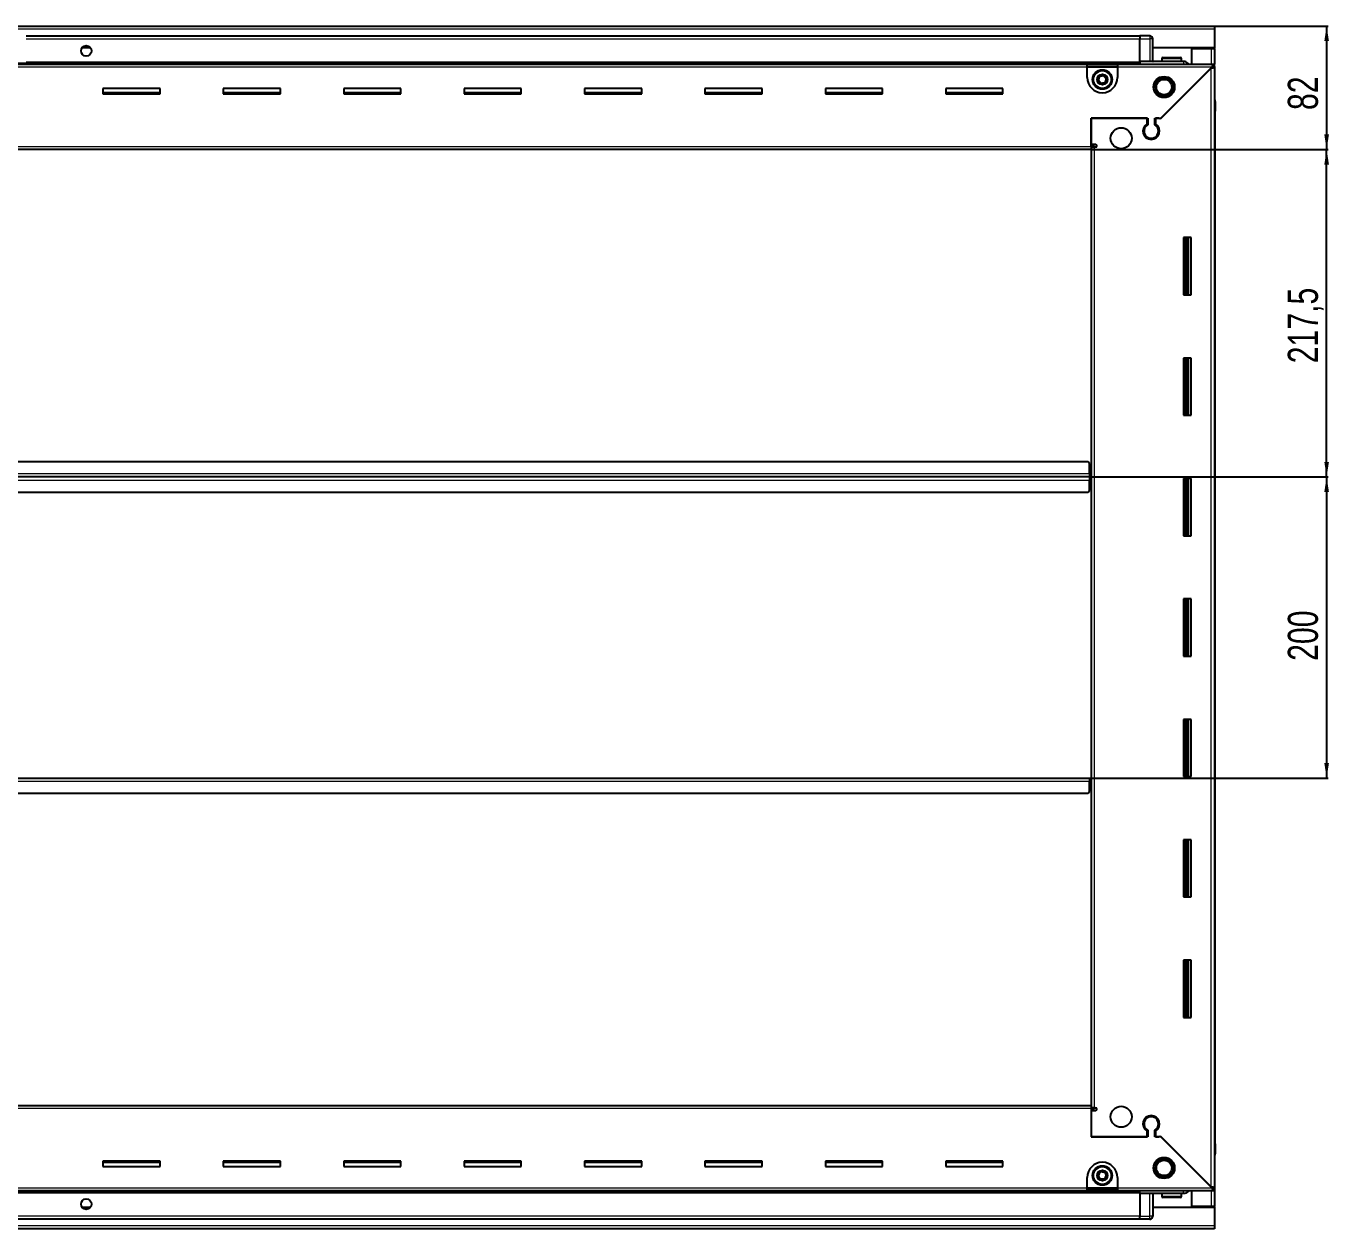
# Model space of a CAD drawing. Header units: millimetres. Extents: x 1132 to 5266, y 577 to 2047.
# Drawn here: x 4400 to 5266, y 1048 to 1847 of the extents above; entities that cross this region are included whole.
import ezdxf

# ---------------------------------------------------------------- set-up
doc = ezdxf.new("R2010")
doc.units = ezdxf.units.MM
doc.layers.add('FORMAT', color=7, linetype='Continuous')
doc.styles.add('SLDTEXTSTYLE0', font='TXT', dxfattribs={"width": 0.75})
doc.dimstyles.new('SLDDIMSTYLE0', dxfattribs={"dimtxt": 20, "dimasz": 10, "dimexe": 0, "dimexo": 0.0625, "dimgap": 5, "dimtad": 2, "dimdec": 1, "dimrnd": 1e-09, "dimzin": 12, "dimdsep": 46, "dimtxsty": 'SLDTEXTSTYLE0', "dimsah": 1, "dimcen": 0.09, "dimadec": 0, "dimazin": 3, "dimtfac": 1, "dimtofl": 0, "dimtmove": 0, "dimatfit": 3, "dimfxl": 0, "dimfrac": 2, "dimtolj": 1, "dimtzin": 12, "dimarcsym": 0})

# ---------------------------------------------------------------- blocks, each defined once
blk = doc.blocks.new('_D_6')
at = {"layer": 'FORMAT'}
for p, q in [((5189.99, 1846.6), (5265.48, 1846.6)), ((5264.48, 1846.6), (5264.48, 1764.6)), ((5107.99, 1764.6), (5265.48, 1764.6))]:
    blk.add_line(p, q, dxfattribs=at)
for points in [[(5264.48, 1846.6), (5262.94, 1836.6), (5266.02, 1836.6)], [(5264.48, 1764.6), (5266.02, 1774.6), (5262.94, 1774.6)]]:
    blk.add_solid(points, dxfattribs=at)
at = {"layer": 'FORMAT', "insert": (5238.7, 1790.83), "char_height": 20, "attachment_point": 1, "rotation": 90, "style": 'SLDTEXTSTYLE0'}
blk.add_mtext('82', dxfattribs=at)
blk = doc.blocks.new('_D_7')
at = {"layer": 'FORMAT'}
for p, q in [((5107.99, 1764.6), (5265.48, 1764.6)), ((5264.48, 1547.1), (5264.48, 1764.6)), ((5106.99, 1547.1), (5265.48, 1547.1))]:
    blk.add_line(p, q, dxfattribs=at)
for points in [[(5264.48, 1764.6), (5262.94, 1754.6), (5266.02, 1754.6)], [(5264.48, 1547.1), (5266.02, 1557.1), (5262.94, 1557.1)]]:
    blk.add_solid(points, dxfattribs=at)
at = {"layer": 'FORMAT', "insert": (5238.7, 1622.6), "char_height": 20, "attachment_point": 1, "rotation": 90, "style": 'SLDTEXTSTYLE0'}
blk.add_mtext('217,5', dxfattribs=at)
blk = doc.blocks.new('_D_8')
at = {"layer": 'FORMAT'}
for p, q in [((5106.99, 1547.1), (5265.48, 1547.1)), ((5264.48, 1547.1), (5264.48, 1347.1)), ((5106.99, 1347.1), (5265.48, 1347.1))]:
    blk.add_line(p, q, dxfattribs=at)
for points in [[(5264.48, 1547.1), (5262.94, 1537.1), (5266.02, 1537.1)], [(5264.48, 1347.1), (5266.02, 1357.1), (5262.94, 1357.1)]]:
    blk.add_solid(points, dxfattribs=at)
at = {"layer": 'FORMAT', "insert": (5238.7, 1424.94), "char_height": 20, "attachment_point": 1, "rotation": 90, "style": 'SLDTEXTSTYLE0'}
blk.add_mtext('200', dxfattribs=at)

msp = doc.modelspace()

# ---------------------------------------------------------------- linework, layer by layer
at = {"color": 7, "linetype": 'Continuous', "lineweight": 25}
for p, q in [((3590.98, 1846.6), (5189.98, 1846.6)), ((5189.98, 1846.6), (5189.98, 1844.5)), ((5189.98, 1844.5), (5189.98, 1832.1)), ((5140.48, 1839.95), (4400.48, 1839.95)), ((5140.48, 1840.1), (5140.48, 1840.1)), ((5146.98, 1840.1), (5140.48, 1840.1)), ((5146.98, 1840.1), (5140.48, 1840.1)), ((5140.48, 1840.1), (5140.48, 1838.1)), ((5140.48, 1823.1), (5140.48, 1838.1)), ((5148.98, 1838.1), (5148.98, 1838.1)), ((5148.98, 1823.1), (5148.98, 1838.1)), ((4443.35, 1832.1), (4437.6, 1832.1)), ((5189.98, 1832.1), (5148.98, 1832.1)), ((5174.98, 1821.35), (5174.98, 1831.6)), ((5174.98, 1831.6), (5187.88, 1831.6)), ((5187.88, 1831.6), (5189.98, 1831.6)), ((5188.48, 1831.6), (5188.48, 1832.1)), ((5189.98, 1831.6), (5189.98, 1832.1)), ((5189.98, 1831.6), (5189.98, 1821.35)), ((3640.48, 1821.95), (5140.48, 1821.95)), ((3675.48, 1821.35), (5105.48, 1821.35)), ((5105.48, 1819.25), (5105.48, 1821.35)), ((5105.48, 1821.35), (5125.48, 1821.35)), ((5105.48, 1819.85), (5125.48, 1819.85)), ((5105.48, 1812.35), (5105.48, 1819.25)), ((5125.48, 1821.35), (5188.98, 1821.35)), ((5125.48, 1821.35), (5125.48, 1819.25)), ((5125.48, 1819.25), (5125.48, 1812.35)), ((5140.48, 1823.1), (5140.48, 1822.6)), ((5169.48, 1823.1), (5140.48, 1823.1)), ((5187.88, 1818.75), (5153.78, 1784.65)), ((5154.48, 1785.35), (5188.38, 1819.25)), ((5154.98, 1825), (5154.98, 1823.1)), ((5155.78, 1825.8), (5167.18, 1825.8)), ((5167.98, 1823.1), (5167.98, 1825)), ((5188.48, 1819.35), (5189.98, 1819.35)), ((5188.98, 1819.85), (5188.98, 1821.35)), ((5188.98, 1821.35), (5189.98, 1821.35)), ((5188.98, 1819.85), (5189.98, 1819.85)), ((5189.98, 1819.85), (5189.98, 1821.35)), ((5189.98, 1819.85), (5189.98, 1819.35)), ((5189.98, 1819.35), (5189.98, 1074.85)), ((4489.48, 1805.1), (4451.48, 1805.1)), ((4451.48, 1805.1), (4451.48, 1801.6)), ((4489.48, 1802.35), (4451.48, 1802.35)), ((4451.48, 1801.6), (4489.48, 1801.6)), ((4489.48, 1801.6), (4489.48, 1805.1)), ((4569.48, 1805.1), (4531.48, 1805.1)), ((4531.48, 1805.1), (4531.48, 1801.6)), ((4569.48, 1802.35), (4531.48, 1802.35)), ((4531.48, 1801.6), (4569.48, 1801.6)), ((4569.48, 1801.6), (4569.48, 1805.1)), ((4649.48, 1805.1), (4611.48, 1805.1)), ((4611.48, 1805.1), (4611.48, 1801.6)), ((4649.48, 1802.35), (4611.48, 1802.35)), ((4611.48, 1801.6), (4649.48, 1801.6)), ((4649.48, 1801.6), (4649.48, 1805.1)), ((4729.48, 1805.1), (4691.48, 1805.1)), ((4691.48, 1805.1), (4691.48, 1801.6)), ((4729.48, 1802.35), (4691.48, 1802.35)), ((4691.48, 1801.6), (4729.48, 1801.6)), ((4729.48, 1801.6), (4729.48, 1805.1)), ((4809.48, 1805.1), (4771.48, 1805.1)), ((4771.48, 1805.1), (4771.48, 1801.6)), ((4809.48, 1802.35), (4771.48, 1802.35)), ((4771.48, 1801.6), (4809.48, 1801.6)), ((4809.48, 1801.6), (4809.48, 1805.1)), ((4889.48, 1805.1), (4851.48, 1805.1)), ((4851.48, 1805.1), (4851.48, 1801.6)), ((4889.48, 1802.35), (4851.48, 1802.35)), ((4851.48, 1801.6), (4889.48, 1801.6)), ((4889.48, 1801.6), (4889.48, 1805.1)), ((4969.48, 1805.1), (4931.48, 1805.1)), ((4931.48, 1805.1), (4931.48, 1801.6)), ((4969.48, 1802.35), (4931.48, 1802.35)), ((4931.48, 1801.6), (4969.48, 1801.6)), ((4969.48, 1801.6), (4969.48, 1805.1)), ((5049.48, 1805.1), (5011.48, 1805.1)), ((5011.48, 1805.1), (5011.48, 1801.6)), ((5049.48, 1802.35), (5011.48, 1802.35)), ((5011.48, 1801.6), (5049.48, 1801.6)), ((5049.48, 1801.6), (5049.48, 1805.1)), ((5189.98, 1797.93), (5189.98, 1797.93)), ((5190.48, 1796.6), (5190.48, 1790.1)), ((5190.48, 1790.1), (5190.48, 1796.6)), ((5107.98, 1785.35), (5145.68, 1785.35)), ((5107.98, 1766.7), (5107.98, 1785.35)), ((5107.98, 1785.35), (5107.98, 1768.1)), ((5144.98, 1785.35), (5107.98, 1785.35)), ((5144.98, 1785.35), (5144.98, 1781.46)), ((5145.68, 1785.35), (5145.68, 1781.07)), ((5150.28, 1785.35), (5154.48, 1785.35)), ((5150.28, 1781.07), (5150.28, 1785.35)), ((5153.08, 1785.35), (5150.98, 1785.35)), ((5150.98, 1781.46), (5150.98, 1785.35)), ((5153.78, 1784.65), (5153.08, 1785.35)), ((5189.98, 1790.1), (5190.48, 1790.1)), ((5190.33, 1104.1), (5190.33, 1790.1)), ((5190.48, 1790.1), (5190.48, 1790.1)), ((5190.48, 1790.1), (5190.48, 1790.1)), ((5107.98, 1768.1), (5110.83, 1768.1)), ((5109.98, 1767.1), (5107.98, 1767.1)), ((5107.98, 1766.7), (5107.98, 1764.6)), ((5107.98, 1766.1), (5110.08, 1766.1)), ((5109.98, 1766.1), (5109.98, 1767.1)), ((5110.83, 1766.1), (5110.08, 1766.1)), ((5149.98, 1772.49), (5149.98, 1771.73)), ((5107.98, 1764.6), (3672.98, 1764.6)), ((5107.98, 1764.6), (5107.98, 1129.6)), ((5169.48, 1706.1), (5169.48, 1668.1)), ((5174.48, 1706.1), (5169.48, 1706.1)), ((5170.5, 1706.1), (5170.5, 1668.1)), ((5170.53, 1706.1), (5170.53, 1668.1)), ((5172.33, 1706.1), (5172.33, 1668.1)), ((5174.48, 1668.1), (5174.48, 1706.1)), ((5169.48, 1668.1), (5174.48, 1668.1)), ((5169.48, 1626.1), (5169.48, 1588.1)), ((5174.48, 1626.1), (5169.48, 1626.1)), ((5170.5, 1626.1), (5170.5, 1588.1)), ((5170.53, 1626.1), (5170.53, 1588.1)), ((5172.33, 1626.1), (5172.33, 1588.1)), ((5174.48, 1588.1), (5174.48, 1626.1)), ((5169.48, 1588.1), (5174.48, 1588.1)), ((5105.98, 1557.1), (3674.98, 1557.1)), ((5106.98, 1556.1), (5105.98, 1557.1)), ((5106.98, 1549.2), (5106.98, 1556.1)), ((5107.23, 1549.95), (5106.98, 1549.95)), ((5107.23, 1547.1), (5107.23, 1549.95)), ((5106.98, 1547.1), (3673.98, 1547.1)), ((5106.98, 1549.2), (5106.98, 1547.1)), ((5106.98, 1547.1), (5106.98, 1545)), ((5106.98, 1538.1), (5106.98, 1545)), ((5106.98, 1544.25), (5107.23, 1544.25)), ((5107.98, 1547.1), (5107.23, 1547.1)), ((5107.23, 1544.25), (5107.23, 1547.1)), ((5169.48, 1546.1), (5169.48, 1508.1)), ((5174.48, 1546.1), (5169.48, 1546.1)), ((5170.5, 1546.1), (5170.5, 1508.1)), ((5170.53, 1546.1), (5170.53, 1508.1)), ((5172.33, 1546.1), (5172.33, 1508.1)), ((5174.48, 1508.1), (5174.48, 1546.1)), ((3674.98, 1537.1), (5105.98, 1537.1)), ((5105.98, 1537.1), (5106.98, 1538.1)), ((5169.48, 1508.1), (5174.48, 1508.1)), ((5169.48, 1466.1), (5169.48, 1428.1)), ((5174.48, 1466.1), (5169.48, 1466.1)), ((5170.5, 1466.1), (5170.5, 1428.1)), ((5170.53, 1466.1), (5170.53, 1428.1)), ((5172.33, 1466.1), (5172.33, 1428.1)), ((5174.48, 1428.1), (5174.48, 1466.1)), ((5169.48, 1428.1), (5174.48, 1428.1)), ((5169.48, 1386.1), (5169.48, 1348.1)), ((5174.48, 1386.1), (5169.48, 1386.1)), ((5170.5, 1386.1), (5170.5, 1348.1)), ((5170.53, 1386.1), (5170.53, 1348.1)), ((5172.33, 1386.1), (5172.33, 1348.1)), ((5174.48, 1348.1), (5174.48, 1386.1)), ((3673.98, 1347.1), (5106.98, 1347.1)), ((5106.98, 1347.1), (5106.98, 1345)), ((5106.98, 1338.1), (5106.98, 1345)), ((5106.98, 1344.25), (5107.23, 1344.25)), ((5107.23, 1344.25), (5107.23, 1347.1)), ((5107.23, 1347.1), (5107.98, 1347.1)), ((5169.48, 1348.1), (5174.48, 1348.1)), ((3674.98, 1337.1), (5105.98, 1337.1)), ((5105.98, 1337.1), (5106.98, 1338.1)), ((5169.48, 1306.1), (5169.48, 1268.1)), ((5174.48, 1306.1), (5169.48, 1306.1)), ((5170.5, 1306.1), (5170.5, 1268.1)), ((5170.53, 1306.1), (5170.53, 1268.1)), ((5172.33, 1306.1), (5172.33, 1268.1)), ((5174.48, 1268.1), (5174.48, 1306.1)), ((5169.48, 1268.1), (5174.48, 1268.1)), ((5169.48, 1226.1), (5169.48, 1188.1)), ((5174.48, 1226.1), (5169.48, 1226.1)), ((5170.5, 1226.1), (5170.5, 1188.1)), ((5170.53, 1226.1), (5170.53, 1188.1)), ((5172.33, 1226.1), (5172.33, 1188.1)), ((5174.48, 1188.1), (5174.48, 1226.1)), ((5169.48, 1188.1), (5174.48, 1188.1)), ((3672.98, 1129.6), (5107.98, 1129.6)), ((5107.98, 1129.6), (5107.98, 1127.5)), ((5110.08, 1128.1), (5107.98, 1128.1)), ((5107.98, 1127.5), (5107.98, 1108.85)), ((5107.98, 1127.1), (5109.98, 1127.1)), ((5107.98, 1126.1), (5107.98, 1108.85)), ((5110.83, 1126.1), (5107.98, 1126.1)), ((5109.98, 1127.1), (5109.98, 1128.1)), ((5110.08, 1128.1), (5110.83, 1128.1)), ((5149.98, 1122.48), (5149.98, 1121.72)), ((5145.68, 1108.85), (5107.98, 1108.85)), ((5107.98, 1108.85), (5144.98, 1108.85)), ((5144.98, 1112.74), (5144.98, 1108.85)), ((5145.68, 1113.14), (5145.68, 1108.85)), ((5150.28, 1108.85), (5150.28, 1113.14)), ((5154.48, 1108.85), (5150.28, 1108.85)), ((5150.98, 1108.85), (5150.98, 1112.74)), ((5150.98, 1108.85), (5153.08, 1108.85)), ((5153.08, 1108.85), (5153.78, 1109.55)), ((5153.78, 1109.55), (5187.88, 1075.45)), ((5188.38, 1074.95), (5154.48, 1108.85)), ((5189.98, 1104.1), (5190.48, 1104.1)), ((5190.48, 1104.1), (5190.48, 1104.1)), ((5190.48, 1097.6), (5190.48, 1104.1)), ((5190.48, 1104.1), (5190.48, 1097.6)), ((4489.48, 1092.6), (4451.48, 1092.6)), ((4451.48, 1092.6), (4451.48, 1089.1)), ((4451.48, 1091.85), (4489.48, 1091.85)), ((4489.48, 1089.1), (4489.48, 1092.6)), ((4569.48, 1092.6), (4531.48, 1092.6)), ((4531.48, 1092.6), (4531.48, 1089.1)), ((4531.48, 1091.85), (4569.48, 1091.85)), ((4569.48, 1089.1), (4569.48, 1092.6)), ((4649.48, 1092.6), (4611.48, 1092.6)), ((4611.48, 1092.6), (4611.48, 1089.1)), ((4611.48, 1091.85), (4649.48, 1091.85)), ((4649.48, 1089.1), (4649.48, 1092.6)), ((4729.48, 1092.6), (4691.48, 1092.6)), ((4691.48, 1092.6), (4691.48, 1089.1)), ((4691.48, 1091.85), (4729.48, 1091.85)), ((4729.48, 1089.1), (4729.48, 1092.6)), ((4809.48, 1092.6), (4771.48, 1092.6)), ((4771.48, 1092.6), (4771.48, 1089.1)), ((4771.48, 1091.85), (4809.48, 1091.85)), ((4809.48, 1089.1), (4809.48, 1092.6)), ((4889.48, 1092.6), (4851.48, 1092.6)), ((4851.48, 1092.6), (4851.48, 1089.1)), ((4851.48, 1091.85), (4889.48, 1091.85)), ((4889.48, 1089.1), (4889.48, 1092.6)), ((4969.48, 1092.6), (4931.48, 1092.6)), ((4931.48, 1092.6), (4931.48, 1089.1)), ((4931.48, 1091.85), (4969.48, 1091.85)), ((4969.48, 1089.1), (4969.48, 1092.6)), ((5049.48, 1092.6), (5011.48, 1092.6)), ((5011.48, 1092.6), (5011.48, 1089.1)), ((5011.48, 1091.85), (5049.48, 1091.85)), ((5049.48, 1089.1), (5049.48, 1092.6)), ((4451.48, 1089.1), (4489.48, 1089.1)), ((4531.48, 1089.1), (4569.48, 1089.1)), ((4611.48, 1089.1), (4649.48, 1089.1)), ((4691.48, 1089.1), (4729.48, 1089.1)), ((4771.48, 1089.1), (4809.48, 1089.1)), ((4851.48, 1089.1), (4889.48, 1089.1)), ((4931.48, 1089.1), (4969.48, 1089.1)), ((5011.48, 1089.1), (5049.48, 1089.1)), ((5105.48, 1074.95), (5105.48, 1081.85)), ((5105.48, 1072.85), (5105.48, 1074.95)), ((5125.48, 1074.35), (5105.48, 1074.35)), ((5125.48, 1081.85), (5125.48, 1074.95)), ((5125.48, 1074.95), (5125.48, 1072.85)), ((5188.48, 1074.85), (5189.98, 1074.85)), ((5188.98, 1074.35), (5188.98, 1072.85)), ((5189.98, 1074.35), (5188.98, 1074.35)), ((5189.98, 1074.85), (5189.98, 1074.35)), ((5189.98, 1074.35), (5189.98, 1072.85)), ((5140.48, 1072.25), (3640.48, 1072.25)), ((5105.48, 1072.85), (3675.48, 1072.85)), ((5125.48, 1072.85), (5105.48, 1072.85)), ((5188.98, 1072.85), (5125.48, 1072.85)), ((5140.48, 1071.1), (5140.48, 1071.6)), ((5169.48, 1071.1), (5140.48, 1071.1)), ((5140.48, 1071.1), (5140.48, 1056.1)), ((5148.98, 1071.1), (5148.98, 1056.1)), ((5154.98, 1071.1), (5154.98, 1069.2)), ((5162.77, 1068.4), (5155.78, 1068.4)), ((5167.18, 1068.4), (5162.77, 1068.4)), ((5167.98, 1069.2), (5167.98, 1071.1)), ((5174.98, 1062.6), (5174.98, 1072.85)), ((5189.98, 1072.85), (5188.98, 1072.85)), ((5189.98, 1072.85), (5189.98, 1062.6)), ((4437.6, 1062.1), (4443.35, 1062.1)), ((5140.48, 1054.1), (5140.48, 1056.1)), ((5148.98, 1062.1), (5189.98, 1062.1)), ((5187.88, 1062.6), (5174.98, 1062.6)), ((5189.98, 1062.6), (5187.88, 1062.6)), ((5188.48, 1062.1), (5188.48, 1062.6)), ((5189.98, 1062.1), (5189.98, 1062.6)), ((5189.98, 1062.1), (5189.98, 1049.7)), ((5189.98, 1047.6), (3590.98, 1047.6)), ((3640.48, 1054.25), (5140.48, 1054.25)), ((5146.98, 1054.1), (5140.48, 1054.1)), ((5140.48, 1054.1), (5140.48, 1054.1)), ((5140.48, 1054.1), (5140.48, 1054.1)), ((5146.98, 1054.1), (5140.48, 1054.1)), ((5148.3, 1054.6), (5148.3, 1054.6)), ((5189.98, 1049.7), (5189.98, 1047.6))]:
    msp.add_line(p, q, dxfattribs=at)
at = {"color": 8, "linetype": 'Continuous', "lineweight": 18}
for p, q in [((5189.98, 1844.5), (3590.98, 1844.5)), ((5140.48, 1837.95), (4400.48, 1837.95)), ((5140.48, 1838.1), (5146.98, 1838.1)), ((5146.98, 1840.1), (5146.98, 1838.1)), ((5148.98, 1838.1), (5146.98, 1838.1)), ((5146.98, 1838.1), (5146.98, 1823.1)), ((5187.88, 1832.1), (5187.88, 1831.6)), ((5187.88, 1831.6), (5187.88, 1821.35)), ((5140.48, 1821.37), (3640.48, 1821.37)), ((5105.48, 1819.25), (3675.48, 1819.25)), ((5140.48, 1822.6), (4400.48, 1822.6)), ((5105.48, 1819.25), (5125.48, 1819.25)), ((5188.38, 1819.25), (5125.48, 1819.25)), ((5154.98, 1825), (5167.98, 1825)), ((5187.88, 1075.45), (5187.88, 1818.75)), ((5189.98, 1796.6), (5190.48, 1796.6)), ((3672.98, 1766.7), (5107.98, 1766.7)), ((5110.08, 1766.1), (5110.08, 1128.1)), ((5171.74, 1668.1), (5171.74, 1706.1)), ((5172.98, 1668.1), (5172.98, 1706.1)), ((5171.74, 1588.1), (5171.74, 1626.1)), ((5172.98, 1588.1), (5172.98, 1626.1)), ((5106.98, 1549.2), (3673.98, 1549.2)), ((3673.98, 1545), (5106.98, 1545)), ((5171.74, 1508.1), (5171.74, 1546.1)), ((5172.98, 1508.1), (5172.98, 1546.1)), ((5171.74, 1428.1), (5171.74, 1466.1)), ((5172.98, 1428.1), (5172.98, 1466.1)), ((5171.74, 1348.1), (5171.74, 1386.1)), ((5172.98, 1348.1), (5172.98, 1386.1)), ((3673.98, 1345), (5106.98, 1345)), ((5171.74, 1268.1), (5171.74, 1306.1)), ((5172.98, 1268.1), (5172.98, 1306.1)), ((5171.74, 1188.1), (5171.74, 1226.1)), ((5172.98, 1188.1), (5172.98, 1226.1)), ((5107.98, 1127.5), (3672.98, 1127.5)), ((5189.98, 1097.6), (5190.48, 1097.6)), ((3675.48, 1074.95), (5105.48, 1074.95)), ((5125.48, 1074.95), (5105.48, 1074.95)), ((5125.48, 1074.95), (5188.38, 1074.95)), ((3640.48, 1072.84), (5140.48, 1072.84)), ((3640.48, 1071.6), (5140.48, 1071.6)), ((5146.98, 1056.1), (5146.98, 1071.1)), ((5162.95, 1069.2), (5154.98, 1069.2)), ((5167.98, 1069.2), (5162.95, 1069.2)), ((5187.88, 1072.85), (5187.88, 1062.6)), ((3640.48, 1056.25), (5140.48, 1056.25)), ((5140.48, 1056.1), (5146.98, 1056.1)), ((5148.98, 1056.1), (5146.98, 1056.1)), ((5146.98, 1054.1), (5146.98, 1056.1)), ((5187.88, 1062.6), (5187.88, 1062.1)), ((5189.98, 1049.7), (3590.98, 1049.7))]:
    msp.add_line(p, q, dxfattribs=at)
at = {"color": 7, "linetype": 'Continuous', "lineweight": 25}
for centre, radius in [((4440.48, 1830.1), 3.5), ((5115.48, 1811.1), 6.5), ((5115.48, 1811.1), 3.46), ((5156.48, 1806.1), 7), ((5156.48, 1806.1), 6.03), ((5156.48, 1806.1), 5.1), ((5127.98, 1772.1), 7), ((5127.98, 1122.1), 7), ((5156.48, 1088.1), 7), ((5156.48, 1088.1), 6.02), ((5156.48, 1088.1), 5.1), ((5115.48, 1083.1), 6.5), ((5115.48, 1083.1), 3.46), ((4440.48, 1064.1), 3.5)]:
    msp.add_circle(centre, radius, dxfattribs=at)
at = {"color": 8, "linetype": 'Continuous', "lineweight": 18}
for centre in [(5115.48, 1811.1), (5115.48, 1083.1)]:
    msp.add_circle(centre, 5.7, dxfattribs=at)
at = {"color": 7, "linetype": 'Continuous', "lineweight": 25}
for centre, radius, start, end in [((5146.98, 1838.1), 2, 0, 90), ((5146.98, 1838.1), 2, 0, 90), ((5149.18, 1823.3), 0.2, 180, 270), ((5155.78, 1825), 0.8, 90, 180), ((5167.18, 1825), 0.8, 0, 90), ((5115.48, 1812.35), 10, 180, 270), ((5115.48, 1811.1), 2.5, 160.11158, 220.11158), ((5115.48, 1811.1), 2.5, 100.11158, 160.11158), ((5115.48, 1811.1), 2.5, 220.11158, 280.11158), ((5115.48, 1811.1), 2.5, 40.11158, 100.11158), ((5115.48, 1812.35), 10, 270, 0), ((5115.48, 1811.1), 2.5, 280.11158, 340.11158), ((5115.48, 1811.1), 2.5, 340.11158, 40.11158), ((5188.48, 1796.6), 2, 0, 41.39416), ((5147.98, 1776.85), 5.5, 123.05573, 56.94427), ((5147.98, 1776.85), 4.8, 118.63099, 61.36901), ((5110.83, 1767.1), 1, 270, 90), ((5110.83, 1127.1), 1, 270, 90), ((5147.98, 1117.35), 5.5, 303.05573, 236.94427), ((5147.98, 1117.35), 4.8, 298.63099, 241.36901), ((5115.48, 1081.85), 10, 90, 180), ((5115.48, 1081.85), 10, 0, 90), ((5188.48, 1097.6), 2, 318.59038, 0), ((5115.48, 1083.1), 2.5, 147.04236, 207.04236), ((5115.48, 1083.1), 2.5, 207.04236, 267.04236), ((5115.48, 1083.1), 2.5, 87.04236, 147.04236), ((5115.48, 1083.1), 2.5, 27.04236, 87.04236), ((5115.48, 1083.1), 2.5, 327.04236, 27.04236), ((5115.48, 1083.1), 2.5, 267.04236, 327.04236), ((5149.18, 1070.9), 0.2, 90, 180), ((5155.78, 1069.2), 0.8, 180, 270), ((5167.18, 1069.2), 0.8, 270, 0), ((5146.98, 1056.1), 2, 270, 0), ((5146.98, 1056.1), 2, 270, 288.58003), ((5146.98, 1056.1), 2, 303.94202, 311.40962)]:
    msp.add_arc(centre, radius, start, end, dxfattribs=at)
for points, knots in [([(5140.48, 1823.1), (5140.48, 1823.07), (5140.48, 1822.99), (5140.48, 1822.37), (5140.48, 1821.79), (5140.48, 1821.4), (5140.48, 1821.37)], [0, 0, 0, 0, 0.324279, 0.648558, 0.972836, 1, 1, 1, 1]), ([(5172.69, 1821.35), (5172.57, 1821.55), (5172.18, 1822.2), (5171.03, 1822.91), (5169.99, 1823.04), (5169.48, 1823.1)], [0, 0, 0, 0, 0.1822499, 0.5911249, 1, 1, 1, 1]), ([(5187.88, 1818.75), (5188.13, 1818.8), (5188.62, 1818.89), (5189.26, 1819.02), (5189.73, 1819.15), (5189.95, 1819.27), (5189.97, 1819.33), (5189.98, 1819.35)], [0, 0, 0, 0, 0.230255, 0.448522, 0.666786, 0.88505, 1, 1, 1, 1]), ([(5188.98, 1821.35), (5188.93, 1821.33), (5188.84, 1821.28), (5188.71, 1820.88), (5188.58, 1820.32), (5188.47, 1819.75), (5188.4, 1819.38), (5188.38, 1819.25)], [0, 0, 0, 0, 0.230255, 0.448522, 0.666786, 0.88505, 1, 1, 1, 1]), ([(5112.63, 1810.6), (5112.68, 1810.72), (5112.88, 1811.28), (5113.22, 1812.21), (5113.5, 1812.99), (5113.62, 1813.31)], [0, 0, 0, 0, 0.1331247, 0.6370994, 1, 1, 1, 1]), ([(5114.49, 1808.39), (5114.16, 1808.78), (5113.54, 1809.52), (5112.92, 1810.26), (5112.63, 1810.6)], [0, 0, 0, 0, 0.534686, 1, 1, 1, 1]), ([(5113.62, 1813.31), (5114.12, 1813.4), (5115.07, 1813.57), (5116.02, 1813.74), (5116.46, 1813.82)], [0, 0, 0, 0, 0.534686, 1, 1, 1, 1]), ([(5116.46, 1813.82), (5116.79, 1813.42), (5117.41, 1812.69), (5118.03, 1811.95), (5118.32, 1811.61)], [0, 0, 0, 0, 0.534686, 1, 1, 1, 1]), ([(5118.32, 1811.61), (5118.2, 1811.29), (5117.92, 1810.51), (5117.58, 1809.58), (5117.38, 1809.01), (5117.34, 1808.9)], [0, 0, 0, 0, 0.362901, 0.866875, 1, 1, 1, 1]), ([(5117.34, 1808.9), (5116.83, 1808.81), (5115.88, 1808.64), (5114.93, 1808.47), (5114.49, 1808.39)], [0, 0, 0, 0, 0.534686, 1, 1, 1, 1]), ([(5112.59, 1083.25), (5112.87, 1083.69), (5113.4, 1084.5), (5113.92, 1085.3), (5114.16, 1085.68)], [0, 0, 0, 0, 0.534686, 1, 1, 1, 1]), ([(5113.91, 1080.68), (5113.67, 1081.14), (5113.23, 1082), (5112.8, 1082.86), (5112.59, 1083.25)], [0, 0, 0, 0, 0.5346859, 1, 1, 1, 1]), ([(5114.16, 1085.68), (5114.29, 1085.67), (5114.89, 1085.64), (5115.88, 1085.59), (5116.7, 1085.54), (5117.05, 1085.53)], [0, 0, 0, 0, 0.133125, 0.637099, 1, 1, 1, 1]), ([(5118.36, 1082.96), (5118.08, 1082.52), (5117.55, 1081.71), (5117.03, 1080.91), (5116.79, 1080.53)], [0, 0, 0, 0, 0.534686, 1, 1, 1, 1]), ([(5117.05, 1085.53), (5117.28, 1085.07), (5117.72, 1084.21), (5118.16, 1083.35), (5118.36, 1082.96)], [0, 0, 0, 0, 0.534686, 1, 1, 1, 1]), ([(5116.79, 1080.53), (5116.44, 1080.55), (5115.62, 1080.59), (5114.63, 1080.64), (5114.03, 1080.68), (5113.91, 1080.68)], [0, 0, 0, 0, 0.362901, 0.866875, 1, 1, 1, 1]), ([(5189.98, 1074.85), (5189.95, 1074.9), (5189.9, 1074.99), (5189.5, 1075.12), (5188.95, 1075.25), (5188.37, 1075.37), (5188, 1075.43), (5187.88, 1075.45)], [0, 0, 0, 0, 0.230255, 0.448522, 0.666786, 0.88505, 1, 1, 1, 1]), ([(5188.38, 1074.95), (5188.42, 1074.7), (5188.51, 1074.21), (5188.65, 1073.57), (5188.78, 1073.1), (5188.89, 1072.88), (5188.95, 1072.86), (5188.98, 1072.85)], [0, 0, 0, 0, 0.230255, 0.448522, 0.666786, 0.88505, 1, 1, 1, 1]), ([(5140.48, 1071.1), (5140.48, 1071.14), (5140.48, 1071.22), (5140.48, 1071.84), (5140.48, 1072.4), (5140.48, 1072.77), (5140.48, 1072.78)], [0, 0, 0, 0, 0.330267, 0.660534, 0.990802, 1, 1, 1, 1]), ([(5172.69, 1072.85), (5172.57, 1072.65), (5172.18, 1072.01), (5171.03, 1071.3), (5169.99, 1071.17), (5169.48, 1071.1)], [0, 0, 0, 0, 0.18225, 0.591125, 1, 1, 1, 1])]:
    msp.add_open_spline(points, degree=3, knots=knots, dxfattribs=at)
at = {"color": 8, "linetype": 'Continuous', "lineweight": 18}
for points, knots in [([(5169.48, 1823.1), (5169.48, 1823.06), (5169.48, 1822.99), (5169.48, 1822.55), (5169.48, 1822.09), (5169.48, 1821.68), (5169.48, 1821.41), (5169.48, 1821.35)], [0, 0, 0, 0, 0.3597529, 0.5534142, 0.7511852, 0.9489563, 1, 1, 1, 1]), ([(5169.48, 1071.1), (5169.48, 1071.15), (5169.48, 1071.22), (5169.48, 1071.66), (5169.48, 1072.11), (5169.48, 1072.53), (5169.48, 1072.8), (5169.48, 1072.85)], [0, 0, 0, 0, 0.359753, 0.553414, 0.751185, 0.948956, 1, 1, 1, 1])]:
    msp.add_open_spline(points, degree=3, knots=knots, dxfattribs=at)
at = {"color": 7, "linetype": 'Continuous', "lineweight": 25}
for points in [[(5187.88, 1818.75), (5187.96, 1818.8), (5188.11, 1818.9), (5188.31, 1819.05), (5188.45, 1819.2), (5188.47, 1819.3), (5188.48, 1819.35)], [(5188.98, 1819.85), (5188.93, 1819.85), (5188.83, 1819.83), (5188.68, 1819.69), (5188.53, 1819.49), (5188.43, 1819.33), (5188.38, 1819.25)], [(5188.48, 1074.85), (5188.47, 1074.9), (5188.45, 1075), (5188.31, 1075.15), (5188.11, 1075.3), (5187.96, 1075.4), (5187.88, 1075.45)], [(5188.38, 1074.95), (5188.43, 1074.88), (5188.53, 1074.72), (5188.68, 1074.52), (5188.83, 1074.38), (5188.93, 1074.36), (5188.98, 1074.35)]]:
    msp.add_open_spline(points, degree=3, dxfattribs=at)

# ---------------------------------------------------------------- dimensions: what is measured, and where the dimension line sits
at = {"layer": 'FORMAT'}
for base, p1, p2, picture, middle in [((5264.48, 1764.6), (5189.98, 1846.6), (5107.98, 1764.6), '_D_6', (5264.48, 1805.6)), ((5264.48, 1764.6), (5106.98, 1547.1), (5107.98, 1764.6), '_D_7', (5264.48, 1655.85)), ((5264.48, 1347.1), (5106.98, 1547.1), (5106.98, 1347.1), '_D_8', (5264.48, 1447.1))]:
    dim = msp.add_linear_dim(base=base, p1=p1, p2=p2, angle=90, dimstyle='SLDDIMSTYLE0', dxfattribs=at)
    dim.commit()
    dim.dimension.update_dxf_attribs({"geometry": picture, "text_midpoint": middle, "dimtype": 160})

doc.saveas('drawing.dxf')
